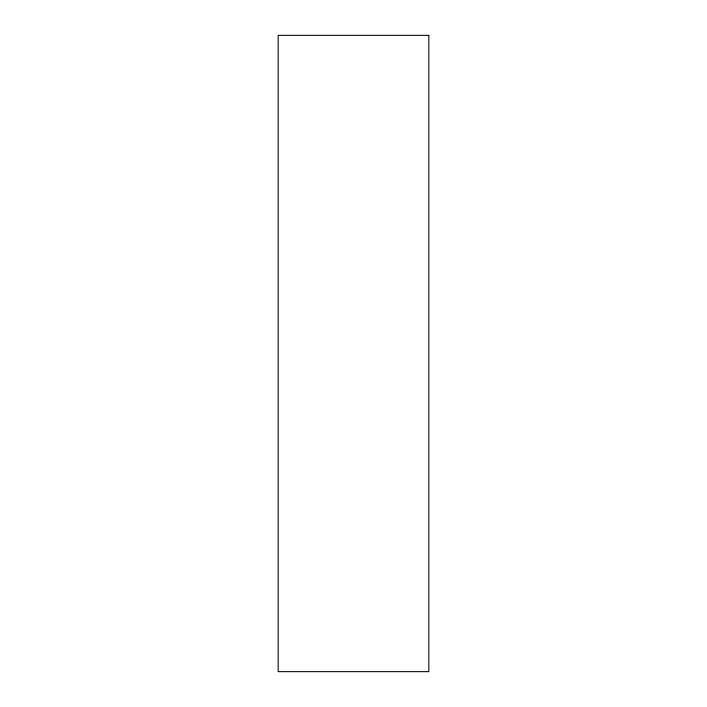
<?xml version="1.0" encoding="UTF-8"?>
<svg xmlns="http://www.w3.org/2000/svg" width="707" height="707" viewBox="0 0 707 707"><rect width="100%" height="100%" fill="white"/><g stroke="black" fill="none" stroke-linecap="round" stroke-linejoin="round"><path stroke-width="1.06" d="M428.831 35.35L278.169 35.35L278.169 671.65L428.831 671.65L428.831 35.35"/></g></svg>
